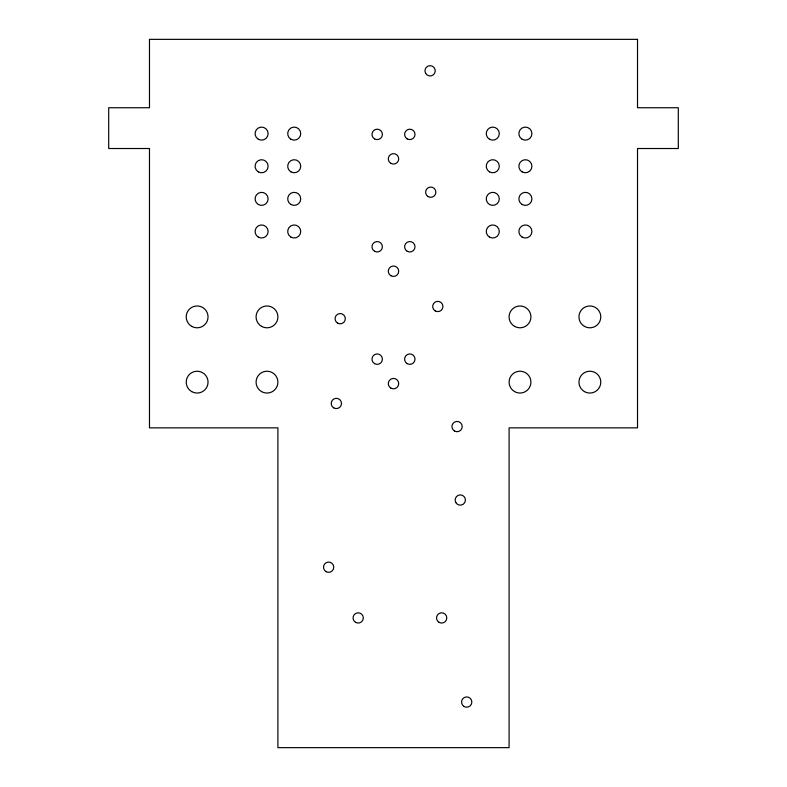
<?xml version="1.0" encoding="UTF-8"?>
<svg xmlns="http://www.w3.org/2000/svg" width="787" height="787" viewBox="0 0 787 787"><rect width="100%" height="100%" fill="white"/><g stroke="black" fill="none" stroke-linecap="round" stroke-linejoin="round"><path stroke-width="1.18" d="M637.519 39.35L149.481 39.35L149.481 107.74L108.704 107.74L108.704 148.517L149.481 148.517L149.481 427.853L277.909 427.853L277.909 747.65L509.091 747.65L509.091 427.853L637.519 427.853L637.519 148.517L678.296 148.517L678.296 107.74L637.519 107.74L637.519 39.35M355.616 622.379A5.135 5.135 0 0 0 363.319 617.933A5.135 5.135 0 0 0 355.616 613.486A5.135 5.135 0 0 0 355.616 622.379M333.777 407.902A5.135 5.135 0 0 0 341.489 403.456A5.135 5.135 0 0 0 333.777 399.009A5.135 5.135 0 0 0 333.777 407.902M454.502 431.02A5.135 5.135 0 0 0 462.215 426.574A5.135 5.135 0 0 0 454.502 422.117A5.135 5.135 0 0 0 454.502 431.02M326.074 571.657A5.135 5.135 0 0 0 333.777 567.201A5.135 5.135 0 0 0 326.074 562.754A5.135 5.135 0 0 0 326.074 571.657M337.633 323.142A5.135 5.135 0 0 0 345.336 318.686A5.135 5.135 0 0 0 337.633 314.239A5.135 5.135 0 0 0 337.633 323.142M425.659 73.388A5.135 5.135 0 0 0 434.552 73.388A5.135 5.135 0 0 0 430.105 65.675A5.135 5.135 0 0 0 425.659 73.388M464.133 706.51A5.135 5.135 0 0 0 471.846 702.053A5.135 5.135 0 0 0 464.133 697.607A5.135 5.135 0 0 0 464.133 706.51M435.241 310.934A5.135 5.135 0 0 0 442.943 306.487A5.135 5.135 0 0 0 435.241 302.041A5.135 5.135 0 0 0 435.241 310.934M455.84 502.598A5.135 5.135 0 0 0 464.733 502.598A5.135 5.135 0 0 0 460.287 494.895A5.135 5.135 0 0 0 455.84 502.598M439.097 622.379A5.135 5.135 0 0 0 446.8 617.933A5.135 5.135 0 0 0 439.097 613.486A5.135 5.135 0 0 0 439.097 622.379M428.177 196.632A5.135 5.135 0 0 0 435.88 192.185A5.135 5.135 0 0 0 428.177 187.739A5.135 5.135 0 0 0 428.177 196.632M258.343 139.269A6.522 6.522 0 0 0 268.121 133.623A6.522 6.522 0 0 0 258.343 127.966A6.522 6.522 0 0 0 258.343 139.269M290.964 139.269A6.522 6.522 0 0 0 300.742 133.623A6.522 6.522 0 0 0 290.964 127.966A6.522 6.522 0 0 0 290.964 139.269M258.343 171.891A6.522 6.522 0 0 0 268.121 166.244A6.522 6.522 0 0 0 258.343 160.587A6.522 6.522 0 0 0 258.343 171.891M290.964 171.891A6.522 6.522 0 0 0 300.742 166.244A6.522 6.522 0 0 0 290.964 160.587A6.522 6.522 0 0 0 290.964 171.891M258.343 204.512A6.522 6.522 0 0 0 268.121 198.865A6.522 6.522 0 0 0 258.343 193.209A6.522 6.522 0 0 0 258.343 204.512M290.964 204.512A6.522 6.522 0 0 0 300.742 198.865A6.522 6.522 0 0 0 290.964 193.209A6.522 6.522 0 0 0 290.964 204.512M258.343 237.133A6.522 6.522 0 0 0 268.121 231.486A6.522 6.522 0 0 0 258.343 225.83A6.522 6.522 0 0 0 258.343 237.133M290.964 237.133A6.522 6.522 0 0 0 300.742 231.486A6.522 6.522 0 0 0 290.964 225.83A6.522 6.522 0 0 0 290.964 237.133M522.135 237.133A6.522 6.522 0 0 0 531.923 231.486A6.522 6.522 0 0 0 522.135 225.83A6.522 6.522 0 0 0 522.135 237.133M489.514 237.133A6.522 6.522 0 0 0 499.302 231.486A6.522 6.522 0 0 0 489.514 225.83A6.522 6.522 0 0 0 489.514 237.133M522.135 204.512A6.522 6.522 0 0 0 531.923 198.865A6.522 6.522 0 0 0 522.135 193.209A6.522 6.522 0 0 0 522.135 204.512M489.514 204.512A6.522 6.522 0 0 0 499.302 198.865A6.522 6.522 0 0 0 489.514 193.209A6.522 6.522 0 0 0 489.514 204.512M522.135 171.891A6.522 6.522 0 0 0 531.923 166.244A6.522 6.522 0 0 0 522.135 160.587A6.522 6.522 0 0 0 522.135 171.891M489.514 171.891A6.522 6.522 0 0 0 499.302 166.244A6.522 6.522 0 0 0 489.514 160.587A6.522 6.522 0 0 0 489.514 171.891M522.135 139.269A6.522 6.522 0 0 0 531.923 133.623A6.522 6.522 0 0 0 522.135 127.966A6.522 6.522 0 0 0 522.135 139.269M489.514 139.269A6.522 6.522 0 0 0 499.302 133.623A6.522 6.522 0 0 0 489.514 127.966A6.522 6.522 0 0 0 489.514 139.269M374.582 251.279A5.214 5.214 0 0 0 382.403 246.764A5.214 5.214 0 0 0 374.582 242.248A5.214 5.214 0 0 0 374.582 251.279M390.893 275.745A5.214 5.214 0 0 0 398.714 271.23A5.214 5.214 0 0 0 390.893 266.714A5.214 5.214 0 0 0 390.893 275.745M407.204 251.279A5.214 5.214 0 0 0 415.024 246.764A5.214 5.214 0 0 0 407.204 242.248A5.214 5.214 0 0 0 407.204 251.279M374.582 363.663A5.214 5.214 0 0 0 382.403 359.147A5.214 5.214 0 0 0 374.582 354.632A5.214 5.214 0 0 0 374.582 363.663M390.893 388.129A5.214 5.214 0 0 0 398.714 383.613A5.214 5.214 0 0 0 390.893 379.098A5.214 5.214 0 0 0 390.893 388.129M407.204 363.663A5.214 5.214 0 0 0 415.024 359.147A5.214 5.214 0 0 0 407.204 354.632A5.214 5.214 0 0 0 407.204 363.663M191.674 326.349A10.92 10.92 0 0 0 208.043 316.895A10.92 10.92 0 0 0 191.674 307.432A10.92 10.92 0 0 0 191.674 326.349M261.54 326.349A10.92 10.92 0 0 0 277.909 316.895A10.92 10.92 0 0 0 261.54 307.432A10.92 10.92 0 0 0 261.54 326.349M191.674 391.592A10.92 10.92 0 0 0 208.043 382.138A10.92 10.92 0 0 0 191.674 372.684A10.92 10.92 0 0 0 191.674 391.592M261.54 391.592A10.92 10.92 0 0 0 277.909 382.138A10.92 10.92 0 0 0 261.54 372.684A10.92 10.92 0 0 0 261.54 391.592M584.416 391.592A10.92 10.92 0 0 0 600.786 382.138A10.92 10.92 0 0 0 584.416 372.684A10.92 10.92 0 0 0 584.416 391.592M514.55 391.592A10.92 10.92 0 0 0 530.92 382.138A10.92 10.92 0 0 0 514.55 372.684A10.92 10.92 0 0 0 514.55 391.592M584.416 326.349A10.92 10.92 0 0 0 600.786 316.895A10.92 10.92 0 0 0 584.416 307.432A10.92 10.92 0 0 0 584.416 326.349M514.55 326.349A10.92 10.92 0 0 0 530.92 316.895A10.92 10.92 0 0 0 514.55 307.432A10.92 10.92 0 0 0 514.55 326.349M374.582 138.905A5.214 5.214 0 0 0 382.403 134.39A5.214 5.214 0 0 0 374.582 129.875A5.214 5.214 0 0 0 374.582 138.905M390.893 163.371A5.214 5.214 0 0 0 398.714 158.856A5.214 5.214 0 0 0 390.893 154.341A5.214 5.214 0 0 0 390.893 163.371M407.204 138.905A5.214 5.214 0 0 0 415.024 134.39A5.214 5.214 0 0 0 407.204 129.875A5.214 5.214 0 0 0 407.204 138.905"/></g></svg>
